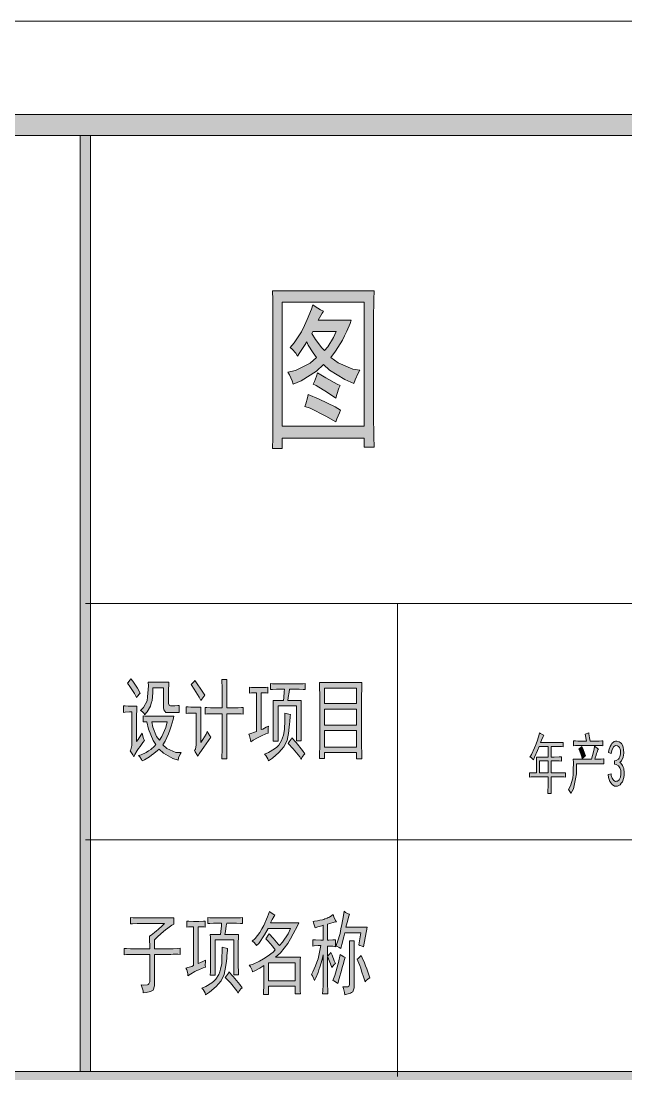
# Model space of a CAD drawing. Header units: millimetres. Extents: x 0 to 207, y 0 to 293.
# Drawn here: x 74.8 to 103.45, y 242.76 to 292.64 of the extents above; entities that cross this region are included whole.
import ezdxf

# ---------------------------------------------------------------- set-up
doc = ezdxf.new("R2010")
doc.units = ezdxf.units.MM

msp = doc.modelspace()

# ---------------------------------------------------------------- hatches: boundary and pattern name
h = msp.add_hatch(color=0)
h.dxf.hatch_style = 2
h.paths.add_polyline_path([(202.483861, 288.208861), (201.499611, 287.224611), (25.124833, 287.224611), (24.140583, 288.208861)])
h = msp.add_hatch(color=0)
h.dxf.hatch_style = 2
h.paths.add_polyline_path([(77.593472, 287.224611), (78.087361, 287.224611), (78.087361, 242.883972), (77.593472, 242.883972)])
h = msp.add_hatch(color=0)
h.paths.add_polyline_path([(91.517611, 279.862139), (91.5035, 279.445861), (91.492917, 278.532167), (91.492917, 278.03475), (91.492917, 274.482278), (91.492917, 273.967222), (91.5035, 272.95475), (91.517611, 272.457333), (91.051944, 272.457333), (91.051944, 272.887722), (87.167861, 272.887722), (87.167861, 272.390306), (86.705722, 272.390306), (86.716306, 272.905361), (86.726889, 273.967222), (86.726889, 274.514028), (86.726889, 278.03475), (86.726889, 278.514528), (86.716306, 279.428222), (86.705722, 279.862139)])
h.paths.add_polyline_path([(91.051944, 273.452167), (91.051944, 279.329444), (87.167861, 279.329444), (87.167861, 273.452167)])
h = msp.add_hatch(color=0)
h.paths.add_polyline_path([(89.12225, 278.899056), (89.051694, 278.79675), (88.924694, 278.581556), (88.864722, 278.465139), (90.424, 278.465139), (90.378139, 278.316972), (90.226444, 277.950083), (90.120611, 277.734889), (90.014778, 277.519694), (89.690222, 277.004639), (89.4715, 276.704778), (89.817222, 276.457833), (90.505139, 276.157972), (90.840278, 276.108583), (90.759139, 275.960417), (90.621556, 275.642917), (90.561583, 275.477111), (90.131194, 275.660556), (89.411528, 276.108583), (89.12225, 276.373167), (88.783583, 276.059194), (88.063917, 275.593528), (87.679389, 275.445361), (87.644111, 275.593528), (87.517111, 275.87575), (87.425389, 276.009806), (87.795806, 276.090944), (88.483722, 276.440194), (88.797694, 276.704778), (88.631889, 276.9235), (88.402583, 277.286861), (88.332028, 277.438556), (88.226194, 277.269222), (88.007472, 276.937611), (87.891056, 276.771806), (87.806389, 276.905861), (87.633528, 277.103417), (87.541806, 277.170444), (87.739361, 277.403278), (88.0745, 277.925389), (88.215611, 278.218194), (88.353194, 278.507472), (88.55075, 278.997833), (88.610722, 279.195389), (88.727139, 279.11425), (88.981139, 278.966083)])
h.paths.add_polyline_path([(88.564861, 277.833667), (88.737722, 277.551444), (89.041111, 277.156333), (89.168111, 277.039917), (89.319806, 277.205722), (89.5985, 277.65375), (89.7255, 277.935972), (88.610722, 277.935972)])
h = msp.add_hatch(color=0)
h.dxf.hatch_style = 2
h.paths.add_polyline_path([(88.843556, 275.974528), (89.238667, 275.741694), (89.771361, 275.445361), (89.912472, 275.378333), (89.8525, 275.244278), (89.750194, 274.947944), (89.704333, 274.778611), (89.309222, 275.046722), (88.773, 275.378333), (88.631889, 275.445361), (88.691861, 275.561778), (88.797694, 275.826361)])
h = msp.add_hatch(color=0)
h.dxf.hatch_style = 2
h.paths.add_polyline_path([(88.402583, 274.947944), (88.910583, 274.729222), (89.679639, 274.365861), (89.933639, 274.214167), (89.877194, 274.083639), (89.760778, 273.801417), (89.704333, 273.649722), (89.224556, 273.931944), (88.494306, 274.298833), (88.236778, 274.379972), (88.286167, 274.514028), (88.367306, 274.79625)])
h = msp.add_hatch(color=0)
h.dxf.hatch_style = 2
h.paths.add_polyline_path([(79.992361, 261.485944), (80.084083, 261.376583), (80.313389, 261.037917), (80.443917, 260.805083), (80.398056, 260.76275), (80.306333, 260.653389), (80.260472, 260.589889), (80.161694, 260.780389), (79.950028, 261.119056), (79.840667, 261.27075), (79.875944, 261.3025), (79.950028, 261.411861)])
h = msp.add_hatch(color=0)
h.dxf.hatch_style = 2
h.paths.add_polyline_path([(83.02625, 261.401278), (83.100333, 261.295444), (83.340222, 260.946194), (83.5025, 260.706306), (83.449583, 260.639278), (83.350806, 260.512278), (83.304944, 260.455833), (83.230861, 260.614583), (83.001556, 260.988528), (82.849861, 261.203722), (82.892194, 261.242528), (82.980389, 261.344833)])
h = msp.add_hatch(color=0)
h.dxf.hatch_style = 2
h.paths.add_polyline_path([(84.317417, 260.106583), (84.317417, 260.935611), (84.317417, 261.101417), (84.310361, 261.358944), (84.303306, 261.450667), (84.546722, 261.450667), (84.543194, 261.344833), (84.536139, 261.154333), (84.536139, 261.069667), (84.536139, 260.106583), (85.012389, 260.106583), (85.082944, 260.106583), (85.234639, 260.113639), (85.315778, 260.124222), (85.315778, 259.806722), (85.227583, 259.817306), (85.082944, 259.824361), (85.0265, 259.824361), (84.536139, 259.824361), (84.536139, 258.162778), (84.536139, 258.064), (84.543194, 257.824111), (84.546722, 257.683), (84.303306, 257.683), (84.310361, 257.824111), (84.317417, 258.056944), (84.317417, 258.148667), (84.317417, 259.824361), (83.862333, 259.824361), (83.774139, 259.824361), (83.601278, 259.817306), (83.513083, 259.806722), (83.513083, 260.124222), (83.601278, 260.113639), (83.763556, 260.106583), (83.841167, 260.106583)])
h = msp.add_hatch(color=0)
h.dxf.hatch_style = 2
h.paths.add_polyline_path([(81.759778, 259.891389), (81.661, 259.891389), (81.555167, 260.007806), (81.548111, 260.124222), (81.548111, 261.052028), (81.036583, 261.052028), (81.036583, 260.819194), (81.001306, 260.455833), (80.9625, 260.321778), (80.923694, 260.19125), (80.764944, 259.916083), (80.641472, 259.774972), (80.620306, 259.831417), (80.528583, 259.933722), (80.458028, 259.972528), (80.602667, 260.113639), (80.768472, 260.438194), (80.789639, 260.621639), (80.807278, 260.805083), (80.824917, 261.154333), (80.817861, 261.320139), (81.795056, 261.320139), (81.788, 261.217833), (81.780944, 260.970889), (81.780944, 260.819194), (81.780944, 260.371167), (81.780944, 260.307667), (81.812694, 260.226528), (81.844444, 260.215944), (81.879722, 260.201833), (81.967917, 260.194778), (82.027889, 260.198306), (82.084333, 260.201833), (82.218389, 260.215944), (82.292472, 260.223), (82.281889, 260.141861), (82.281889, 259.972528), (82.292472, 259.891389)])
h = msp.add_hatch(color=0)
h.dxf.hatch_style = 2
h.paths.add_polyline_path([(86.501111, 258.910667), (86.39175, 258.868333), (86.187139, 258.783667), (86.095417, 258.737806), (86.000167, 258.691944), (85.792028, 258.572), (85.675611, 258.497917), (85.665028, 258.596694), (85.619167, 258.780139), (85.583889, 258.861278), (85.675611, 258.885972), (85.855528, 258.945944), (85.943722, 258.977694), (85.943722, 260.819194), (85.866111, 260.819194), (85.703833, 260.812139), (85.619167, 260.805083), (85.619167, 261.087306), (85.717944, 261.076722), (85.943722, 261.069667), (86.070722, 261.069667), (86.197722, 261.069667), (86.409389, 261.076722), (86.490528, 261.087306), (86.490528, 260.805083), (86.427028, 260.812139), (86.261222, 260.819194), (86.162444, 260.819194), (86.162444, 259.076472), (86.240056, 259.101167), (86.412917, 259.185833), (86.511694, 259.242278), (86.501111, 259.161139), (86.494056, 258.995333)])
h = msp.add_hatch(color=0)
h.dxf.hatch_style = 2
h.paths.add_polyline_path([(87.884, 261.235472), (87.975722, 261.235472), (88.162694, 261.242528), (88.257944, 261.253111), (88.257944, 260.970889), (88.162694, 260.977944), (87.975722, 260.988528), (87.884, 260.988528), (87.513583, 260.988528), (87.495944, 260.854472), (87.453611, 260.589889), (87.432444, 260.455833), (88.070972, 260.455833), (88.063917, 260.332361), (88.056861, 260.057194), (88.056861, 259.909028), (88.056861, 259.076472), (88.056861, 258.970639), (88.063917, 258.702528), (88.070972, 258.547306), (87.848722, 258.547306), (87.848722, 260.205361), (86.966778, 260.205361), (86.966778, 258.529667), (86.733944, 258.529667), (86.741, 258.677833), (86.744528, 258.945944), (86.744528, 259.062361), (86.744528, 259.909028), (86.744528, 260.0325), (86.741, 260.307667), (86.733944, 260.455833), (87.220778, 260.455833), (87.238417, 260.596944), (87.263111, 260.861528), (87.266639, 260.988528), (86.977361, 260.988528), (86.889167, 260.988528), (86.70925, 260.977944), (86.617528, 260.970889), (86.617528, 261.253111), (86.70925, 261.242528), (86.889167, 261.235472), (86.977361, 261.235472)])
h = msp.add_hatch(color=0)
h.paths.add_polyline_path([(90.942583, 261.3025), (90.935528, 261.062611), (90.928472, 260.604), (90.928472, 260.388806), (90.928472, 258.445), (90.928472, 258.321528), (90.935528, 257.940528), (90.942583, 257.683), (90.685056, 257.683), (90.685056, 257.982861), (89.175167, 257.982861), (89.175167, 257.700639), (88.93175, 257.700639), (88.935278, 257.922889), (88.942333, 258.279194), (88.942333, 258.41325), (88.942333, 260.388806), (88.942333, 260.663972), (88.935278, 261.119056), (88.93175, 261.3025)])
h.paths.add_polyline_path([(90.685056, 258.247444), (90.685056, 259.027083), (89.175167, 259.027083), (89.175167, 258.247444)])
h.paths.add_polyline_path([(90.685056, 259.291667), (90.685056, 260.039556), (89.175167, 260.039556), (89.175167, 259.291667)])
h.paths.add_polyline_path([(90.685056, 260.307667), (90.685056, 261.037917), (89.175167, 261.037917), (89.175167, 260.307667)])
h = msp.add_hatch(color=0)
h.dxf.hatch_style = 2
h.paths.add_polyline_path([(80.281639, 260.19125), (80.278111, 260.039556), (80.271056, 259.707944), (80.271056, 259.5245), (80.271056, 258.512028), (80.345139, 258.610806), (80.475667, 258.811889), (80.528583, 258.910667), (80.542694, 258.829528), (80.602667, 258.653139), (80.641472, 258.561417), (80.567389, 258.462639), (80.429806, 258.272139), (80.362778, 258.180417), (80.299278, 258.088694), (80.182861, 257.891139), (80.133472, 257.781778), (80.091139, 257.8735), (80.002944, 258.014611), (79.957083, 258.064), (80.002944, 258.131028), (80.048806, 258.321528), (80.048806, 258.445), (80.048806, 259.909028), (79.928861, 259.909028), (79.72425, 259.898444), (79.643111, 259.891389), (79.643111, 260.205361), (79.720722, 260.198306), (79.875944, 260.19125), (79.957083, 260.19125)])
h = msp.add_hatch(color=0)
h.dxf.hatch_style = 2
h.paths.add_polyline_path([(83.315528, 260.138333), (83.312, 259.983111), (83.304944, 259.6515), (83.304944, 259.475111), (83.304944, 258.462639), (83.403722, 258.60375), (83.558944, 258.861278), (83.618917, 258.977694), (83.654194, 258.910667), (83.735333, 258.780139), (83.781194, 258.713111), (83.456639, 258.247444), (83.379028, 258.138083), (83.234389, 257.922889), (83.163833, 257.817056), (83.125028, 257.891139), (83.047417, 258.021667), (83.015667, 258.081639), (83.054472, 258.148667), (83.08975, 258.346222), (83.082694, 258.480278), (83.082694, 259.856111), (82.927472, 259.856111), (82.694639, 259.849056), (82.620556, 259.842), (82.620556, 260.155972), (82.712278, 260.148917), (82.839278, 260.138333), (82.874556, 260.138333)])
h = msp.add_hatch(color=0)
h.paths.add_polyline_path([(80.574444, 259.725583), (80.666167, 259.715), (80.874306, 259.707944), (80.990722, 259.707944), (82.038472, 259.707944), (82.003194, 259.559778), (81.907944, 259.231694), (81.844444, 259.051778), (81.784472, 258.875389), (81.618667, 258.522611), (81.516361, 258.346222), (81.699806, 258.173361), (82.130194, 257.989917), (82.373611, 257.982861), (82.32775, 257.90525), (82.257194, 257.732389), (82.236028, 257.633611), (81.985556, 257.707694), (81.537528, 257.965222), (81.339972, 258.148667), (81.265889, 258.081639), (81.085972, 257.937), (80.980139, 257.855861), (80.874306, 257.77825), (80.648528, 257.647722), (80.528583, 257.598333), (80.503889, 257.665361), (80.415694, 257.788833), (80.352194, 257.848806), (80.479194, 257.880556), (80.722611, 257.989917), (80.8355, 258.064), (80.948389, 258.138083), (81.12125, 258.289778), (81.177694, 258.363861), (81.050694, 258.554361), (80.839028, 259.094111), (80.757889, 259.443361), (80.574444, 259.443361)])
h.paths.add_polyline_path([(81.350556, 258.579056), (81.466972, 258.744861), (81.646889, 259.178778), (81.713917, 259.443361), (80.990722, 259.443361), (81.033056, 259.185833), (81.212972, 258.751917)])
h = msp.add_hatch(color=0)
h.dxf.hatch_style = 2
h.paths.add_polyline_path([(87.559444, 259.792611), (87.548861, 259.690306), (87.524167, 259.461), (87.513583, 259.326944), (87.499472, 259.192889), (87.457139, 258.893028), (87.425389, 258.727222), (87.393639, 258.561417), (87.245472, 258.258028), (87.129056, 258.123972), (87.012639, 257.986389), (86.705722, 257.725333), (86.511694, 257.598333), (86.483472, 257.683), (86.39175, 257.84175), (86.32825, 257.915833), (86.51875, 257.989917), (86.8045, 258.155722), (86.903278, 258.247444), (86.998528, 258.339167), (87.136111, 258.554361), (87.181972, 258.677833), (87.224306, 258.804833), (87.273694, 259.072944), (87.28075, 259.217583), (87.284278, 259.362222), (87.291333, 259.68325), (87.291333, 259.856111), (87.351306, 259.842), (87.481833, 259.806722)])
h = msp.add_hatch(color=0)
h.paths.add_polyline_path([(98.894194, 257.774722), (98.975333, 257.901722), (99.1235, 258.212167), (99.194056, 258.395611), (99.264611, 258.579056), (99.342222, 258.840111), (99.349278, 258.92125), (99.402194, 258.882444), (99.5045, 258.829528), (99.553889, 258.808361), (99.518611, 258.755444), (99.448056, 258.579056), (99.405722, 258.455583), (100.143028, 258.455583), (100.224167, 258.455583), (100.389972, 258.462639), (100.474639, 258.469694), (100.474639, 258.261556), (100.397028, 258.268611), (100.231222, 258.275667), (100.143028, 258.275667), (99.903139, 258.275667), (99.903139, 257.774722), (100.040722, 257.774722), (100.287667, 257.781778), (100.3935, 257.788833), (100.3935, 257.580694), (100.284139, 257.58775), (100.037194, 257.591278), (99.903139, 257.591278), (99.903139, 257.019778), (100.277083, 257.019778), (100.354694, 257.019778), (100.506389, 257.026833), (100.576944, 257.033889), (100.576944, 256.82575), (100.509917, 256.832806), (100.358222, 256.836333), (100.277083, 256.836333), (99.903139, 256.836333), (99.903139, 256.557639), (99.903139, 256.416528), (99.906667, 256.162528), (99.910194, 256.046111), (99.751444, 256.046111), (99.754972, 256.162528), (99.7585, 256.405944), (99.7585, 256.532944), (99.7585, 256.836333), (99.261083, 256.836333), (99.158778, 256.836333), (98.96475, 256.832806), (98.873028, 256.82575), (98.873028, 257.033889), (98.961222, 257.026833), (99.134083, 257.019778), (99.215222, 257.019778), (99.215222, 257.256139), (99.211694, 257.633611), (99.208167, 257.774722), (99.7585, 257.774722), (99.7585, 258.275667), (99.342222, 258.275667), (99.264611, 258.078111), (99.1235, 257.764139), (99.063528, 257.640667), (99.021194, 257.697111), (98.940056, 257.764139)])
h.paths.add_polyline_path([(99.7585, 257.019778), (99.7585, 257.591278), (99.356333, 257.591278), (99.356333, 257.019778)])
h = msp.add_hatch(color=0)
h.dxf.hatch_style = 2
h.paths.add_polyline_path([(101.684667, 258.92125), (101.691722, 258.875389), (101.723472, 258.681361), (101.744639, 258.529667), (102.108, 258.529667), (102.175028, 258.529667), (102.2985, 258.536722), (102.358472, 258.543778), (102.358472, 258.310944), (102.2985, 258.318), (102.185611, 258.321528), (102.132694, 258.321528), (101.247222, 258.321528), (101.194306, 258.321528), (101.053194, 258.318), (100.968528, 258.310944), (100.968528, 258.543778), (101.056722, 258.536722), (101.169611, 258.529667), (101.197833, 258.529667), (101.575306, 258.529667), (101.564722, 258.607278), (101.5365, 258.773083), (101.518861, 258.85775), (101.561194, 258.875389), (101.645861, 258.907139)])
h = msp.add_hatch(color=0)
h.dxf.hatch_style = 2
h.paths.add_polyline_path([(87.615889, 258.677833), (87.8205, 258.455583), (88.134472, 258.081639), (88.243833, 257.929944), (88.187389, 257.880556), (88.092139, 257.750028), (88.056861, 257.665361), (87.993361, 257.788833), (87.686444, 258.162778), (87.443028, 258.41325), (87.499472, 258.487333), (87.587667, 258.621389)])
h = msp.add_hatch(color=0)
h.dxf.hatch_style = 2
h.paths.add_polyline_path([(102.605417, 256.945694), (102.739472, 256.9845), (102.753583, 256.903361), (102.799444, 256.772833), (102.831194, 256.719917), (102.866472, 256.670528), (102.947611, 256.621139), (102.997, 256.624667), (103.046389, 256.628194), (103.124, 256.695222), (103.15575, 256.758722), (103.183972, 256.822222), (103.208667, 256.966861), (103.205139, 257.051528), (103.201611, 257.132667), (103.162806, 257.259667), (103.127528, 257.305528), (103.095778, 257.351389), (102.982889, 257.414889), (102.905278, 257.432528), (102.905278, 257.591278), (102.982889, 257.605389), (103.095778, 257.672417), (103.127528, 257.725333), (103.162806, 257.781778), (103.194556, 257.922889), (103.191028, 258.011083), (103.1875, 258.099278), (103.138111, 258.229806), (103.095778, 258.268611), (103.053444, 258.307417), (102.958194, 258.318), (102.908806, 258.28625), (102.859417, 258.2545), (102.781806, 258.085167), (102.753583, 257.944056), (102.619528, 257.982861), (102.644222, 258.092222), (102.704194, 258.275667), (102.743, 258.346222), (102.778278, 258.420306), (102.884111, 258.504972), (102.951139, 258.519083), (103.014639, 258.529667), (103.131056, 258.501444), (103.180444, 258.462639), (103.229833, 258.423833), (103.300389, 258.300361), (103.318028, 258.219222), (103.339194, 258.138083), (103.342722, 257.958167), (103.328611, 257.859389), (103.3145, 257.764139), (103.229833, 257.591278), (103.162806, 257.520722), (103.212194, 257.481917), (103.289806, 257.372556), (103.318028, 257.298472), (103.34625, 257.227917), (103.363889, 257.033889), (103.356833, 256.917472), (103.34625, 256.797528), (103.28275, 256.607028), (103.226306, 256.532944), (103.173389, 256.458861), (103.049917, 256.388306), (102.979361, 256.391833), (102.908806, 256.395361), (102.788861, 256.469444), (102.739472, 256.54), (102.686556, 256.610556), (102.619528, 256.811639)])
h = msp.add_hatch(color=0)
h.dxf.hatch_style = 2
h.paths.add_polyline_path([(102.13975, 258.152194), (102.122111, 258.116917), (102.079778, 258.007556), (102.055083, 257.940528), (102.030389, 257.869972), (101.988056, 257.739444), (101.970417, 257.675944), (102.196194, 257.675944), (102.273806, 257.675944), (102.376111, 257.683), (102.400806, 257.690056), (102.400806, 257.446639), (102.372583, 257.453694), (102.277333, 257.457222), (102.210306, 257.457222), (101.109639, 257.457222), (101.109639, 256.977444), (100.968528, 256.271889), (100.830944, 256.046111), (100.816833, 256.0955), (100.760389, 256.187222), (100.721583, 256.229556), (100.816833, 256.405944), (100.926194, 256.772833), (100.940306, 256.966861), (100.954417, 257.157361), (100.961472, 257.513667), (100.954417, 257.675944), (101.818722, 257.675944), (101.864583, 257.84175), (101.935139, 258.145139), (101.956306, 258.28625), (102.002167, 258.250972), (102.093889, 258.183944)])
h = msp.add_hatch(color=0)
h.dxf.hatch_style = 2
h.paths.add_polyline_path([(101.356583, 258.275667), (101.402444, 258.176889), (101.483583, 257.951111), (101.525917, 257.824111), (101.487111, 257.799417), (101.413028, 257.739444), (101.370694, 257.700639), (101.338944, 257.831167), (101.261333, 258.049889), (101.219, 258.141611), (101.254278, 258.176889), (101.324833, 258.243917)])
h = msp.add_hatch(color=0)
h.paths.add_polyline_path([(86.815083, 250.28525), (86.786861, 250.242917), (86.737472, 250.15825), (86.716306, 250.119444), (86.695139, 250.077111), (86.64575, 249.978333), (86.617528, 249.918361), (87.954556, 249.918361), (87.884, 249.770194), (87.689972, 249.392722), (87.562972, 249.163417), (87.4395, 248.934111), (87.083194, 248.500194), (86.850361, 248.292056), (88.025111, 248.292056), (88.018056, 248.168583), (88.011, 247.911056), (88.011, 247.777), (88.011, 247.096139), (88.011, 246.955028), (88.018056, 246.679861), (88.025111, 246.549333), (87.778167, 246.549333), (87.778167, 246.912694), (86.511694, 246.912694), (86.511694, 246.531694), (86.278861, 246.531694), (86.285917, 246.648111), (86.292972, 246.912694), (86.292972, 247.064389), (86.292972, 247.893417), (86.098944, 247.777), (85.834361, 247.628833), (85.75675, 247.593556), (85.735583, 247.678222), (85.657972, 247.833444), (85.605056, 247.911056), (85.75675, 247.949861), (86.091889, 248.101556), (86.275333, 248.207389), (86.458778, 248.31675), (86.741, 248.531944), (86.839778, 248.641306), (86.70925, 248.807111), (86.483472, 249.064639), (86.384694, 249.156361), (86.427028, 249.20575), (86.508167, 249.329222), (86.546972, 249.403306), (86.733944, 249.188111), (86.977361, 248.905889), (87.037333, 248.838861), (87.181972, 248.997611), (87.443028, 249.403306), (87.559444, 249.653778), (86.501111, 249.653778), (86.32825, 249.353917), (86.053083, 248.948222), (85.954306, 248.838861), (85.919028, 248.88825), (85.816722, 248.997611), (85.746167, 249.054056), (85.880222, 249.181056), (86.109528, 249.466806), (86.204778, 249.629083), (86.300028, 249.791361), (86.476417, 250.200583), (86.557556, 250.451056), (86.635167, 250.391083), (86.762167, 250.309944)])
h.paths.add_polyline_path([(87.778167, 247.177278), (87.778167, 248.023944), (86.511694, 248.023944), (86.511694, 247.177278)])
h = msp.add_hatch(color=0)
h.dxf.hatch_style = 2
h.paths.add_polyline_path([(90.349917, 250.334639), (90.318167, 250.242917), (90.237028, 249.936), (90.184111, 249.720806), (91.196583, 249.720806), (91.009611, 248.789472), (90.953167, 248.807111), (90.843806, 248.845917), (90.790889, 248.874139), (90.812056, 248.972917), (90.864972, 249.255139), (90.893194, 249.438583), (90.127667, 249.438583), (90.085333, 249.262194), (89.993611, 248.898833), (89.940694, 248.704806), (89.870139, 248.747139), (89.75725, 248.807111), (89.707861, 248.821222), (89.785472, 249.01525), (89.905417, 249.417417), (89.94775, 249.629083), (89.990083, 249.84075), (90.064167, 250.260556), (90.092389, 250.465167), (90.166472, 250.415778), (90.297, 250.34875)])
h = msp.add_hatch(color=0)
h.dxf.hatch_style = 2
h.paths.add_polyline_path([(80.479194, 246.979722), (80.61325, 246.972667), (80.782583, 246.98325), (80.817861, 247.004417), (80.853139, 247.025583), (80.888417, 247.127889), (80.888417, 247.212556), (80.888417, 248.422583), (80.062917, 248.422583), (79.981778, 248.422583), (79.78775, 248.415528), (79.678389, 248.408472), (79.678389, 248.704806), (79.78775, 248.69775), (79.981778, 248.690694), (80.062917, 248.690694), (80.888417, 248.690694), (80.888417, 248.821222), (80.881361, 249.121083), (80.874306, 249.286889), (80.955444, 249.336278), (81.12125, 249.463278), (81.205917, 249.537361), (81.290583, 249.611444), (81.484611, 249.784306), (81.5975, 249.886611), (80.412167, 249.886611), (80.288694, 249.886611), (80.0735, 249.876028), (79.981778, 249.868972), (79.981778, 250.168833), (80.101722, 250.15825), (80.306333, 250.151194), (80.387472, 250.151194), (82.027889, 250.151194), (82.027889, 249.851333), (81.939694, 249.801944), (81.745667, 249.667889), (81.643361, 249.58675), (81.537528, 249.502083), (81.276472, 249.26925), (81.12125, 249.121083), (81.12125, 248.690694), (81.897361, 248.690694), (81.996139, 248.690694), (82.218389, 248.704806), (82.338333, 248.722444), (82.338333, 248.422583), (82.218389, 248.433167), (81.996139, 248.433167), (81.897361, 248.422583), (81.12125, 248.422583), (81.12125, 247.096139), (81.12125, 246.930333), (81.054222, 246.72925), (80.987194, 246.6975), (80.920167, 246.66575), (80.719083, 246.612833), (80.585028, 246.598722), (80.574444, 246.690444), (80.521528, 246.880944)])
h = msp.add_hatch(color=0)
h.dxf.hatch_style = 2
h.paths.add_polyline_path([(83.527194, 247.826389), (83.414306, 247.784056), (83.213222, 247.699389), (83.117972, 247.653528), (83.02625, 247.607667), (82.818111, 247.487722), (82.701694, 247.410111), (82.687583, 247.512417), (82.641722, 247.692333), (82.606444, 247.777), (82.701694, 247.801694), (82.881611, 247.858139), (82.966278, 247.893417), (82.966278, 249.734917), (82.892194, 249.734917), (82.729917, 249.727861), (82.641722, 249.720806), (82.641722, 250.003028), (82.7405, 249.992444), (82.966278, 249.985389), (83.096806, 249.985389), (83.223806, 249.985389), (83.431944, 249.992444), (83.513083, 250.003028), (83.513083, 249.720806), (83.449583, 249.727861), (83.287306, 249.734917), (83.188528, 249.734917), (83.188528, 247.992194), (83.262611, 248.016889), (83.439, 248.101556), (83.537778, 248.158), (83.527194, 248.076861), (83.520139, 247.911056)])
h = msp.add_hatch(color=0)
h.dxf.hatch_style = 2
h.paths.add_polyline_path([(84.910083, 250.151194), (85.001806, 250.151194), (85.188778, 250.15825), (85.2805, 250.168833), (85.2805, 249.886611), (85.188778, 249.893667), (85.001806, 249.900722), (84.910083, 249.900722), (84.536139, 249.900722), (84.5185, 249.770194), (84.479694, 249.502083), (84.455, 249.371556), (85.093528, 249.371556), (85.09, 249.244556), (85.082944, 248.972917), (85.082944, 248.821222), (85.082944, 247.992194), (85.082944, 247.882833), (85.09, 247.61825), (85.093528, 247.4595), (84.874806, 247.4595), (84.874806, 249.121083), (83.989333, 249.121083), (83.989333, 247.445389), (83.7565, 247.445389), (83.763556, 247.593556), (83.770611, 247.858139), (83.770611, 247.974556), (83.770611, 248.821222), (83.770611, 248.948222), (83.763556, 249.219861), (83.7565, 249.371556), (84.246861, 249.371556), (84.2645, 249.512667), (84.285667, 249.77725), (84.292722, 249.900722), (84.003444, 249.900722), (83.91525, 249.900722), (83.735333, 249.893667), (83.643611, 249.886611), (83.643611, 250.168833), (83.735333, 250.15825), (83.91525, 250.151194), (84.003444, 250.151194)])
h = msp.add_hatch(color=0)
h.dxf.hatch_style = 2
h.paths.add_polyline_path([(88.557806, 247.477139), (88.621306, 247.593556), (88.744778, 247.879306), (88.801222, 248.052167), (88.861194, 248.2215), (88.952917, 248.616611), (88.988194, 248.838861), (88.864722, 248.838861), (88.681278, 248.831806), (88.617778, 248.821222), (88.617778, 249.121083), (88.744778, 249.114028), (88.988194, 249.103444), (89.104611, 249.103444), (89.104611, 249.801944), (89.048167, 249.784306), (88.854139, 249.727861), (88.720083, 249.685528), (88.698917, 249.77725), (88.653056, 249.925417), (88.628361, 249.985389), (88.702444, 249.992444), (88.8365, 250.013611), (88.896472, 250.027722), (88.952917, 250.038306), (89.069333, 250.066528), (89.129306, 250.084167), (89.18575, 250.101806), (89.295111, 250.144139), (89.348028, 250.168833), (89.400944, 250.193528), (89.517361, 250.267611), (89.580861, 250.317), (89.616139, 250.207639), (89.690222, 250.034778), (89.732556, 249.96775), (89.633778, 249.950111), (89.425639, 249.893667), (89.31275, 249.851333), (89.31275, 249.103444), (89.37625, 249.103444), (89.563222, 249.114028), (89.686694, 249.121083), (89.686694, 248.789472), (89.563222, 248.807111), (89.37625, 248.821222), (89.31275, 248.821222), (89.31275, 248.323806), (89.348028, 248.366139), (89.425639, 248.457861), (89.464444, 248.50725), (89.524417, 248.383778), (89.633778, 248.12625), (89.686694, 247.992194), (89.644361, 247.960444), (89.559694, 247.868722), (89.510306, 247.80875), (89.453861, 247.974556), (89.355083, 248.217972), (89.31275, 248.292056), (89.31275, 247.064389), (89.31275, 246.979722), (89.319806, 246.722194), (89.326861, 246.549333), (89.079917, 246.549333), (89.094028, 246.715139), (89.104611, 246.972667), (89.104611, 247.064389), (89.104611, 248.408472), (89.051694, 248.175639), (88.952917, 247.819333), (88.907056, 247.692333), (88.861194, 247.568861), (88.755361, 247.318389), (88.698917, 247.194917), (88.663639, 247.269), (88.593083, 247.410111)])
h = msp.add_hatch(color=0)
h.dxf.hatch_style = 2
h.paths.add_polyline_path([(90.579222, 249.071694), (90.575694, 248.987028), (90.568639, 248.69775), (90.568639, 248.489611), (90.568639, 246.997361), (90.568639, 246.838611), (90.512194, 246.651639), (90.452222, 246.623417), (90.395778, 246.595194), (90.2335, 246.53875), (90.127667, 246.514056), (90.110028, 246.623417), (90.064167, 246.813917), (90.035944, 246.895056), (90.134722, 246.888), (90.26525, 246.888), (90.297, 246.895056), (90.32875, 246.905639), (90.3605, 247.004417), (90.3605, 247.096139), (90.3605, 248.489611), (90.3605, 248.680111), (90.353444, 248.972917), (90.349917, 249.071694)])
h = msp.add_hatch(color=0)
h.dxf.hatch_style = 2
h.paths.add_polyline_path([(84.582, 248.704806), (84.571417, 248.606028), (84.546722, 248.373194), (84.536139, 248.242667), (84.525556, 248.108611), (84.483222, 247.80875), (84.447944, 247.642944), (84.416194, 247.477139), (84.268028, 247.17375), (84.151611, 247.036167), (84.038722, 246.902111), (83.728278, 246.637528), (83.537778, 246.514056), (83.509556, 246.598722), (83.414306, 246.753944), (83.350806, 246.831556), (83.541306, 246.905639), (83.830583, 247.071444), (83.925833, 247.163167), (84.021083, 247.254889), (84.162194, 247.470083), (84.204528, 247.593556), (84.250389, 247.717028), (84.299778, 247.988667), (84.303306, 248.133306), (84.310361, 248.277944), (84.317417, 248.598972), (84.317417, 248.771833), (84.373861, 248.757722), (84.507917, 248.722444)])
h = msp.add_hatch(color=0)
h.dxf.hatch_style = 2
h.paths.add_polyline_path([(90.152361, 248.274417), (90.117083, 248.175639), (90.046528, 247.939278), (90.01125, 247.801694), (89.975972, 247.664111), (89.870139, 247.286639), (89.803111, 247.04675), (89.732556, 247.096139), (89.616139, 247.170222), (89.570278, 247.194917), (89.662, 247.42775), (89.831333, 248.041583), (89.905417, 248.422583), (89.965389, 248.383778), (90.085333, 248.309694)])
h = msp.add_hatch(color=0)
h.dxf.hatch_style = 2
h.paths.add_polyline_path([(90.907306, 248.373194), (90.953167, 248.267361), (91.059, 248.016889), (91.115444, 247.875778), (91.171889, 247.734667), (91.270667, 247.452444), (91.313, 247.311333), (91.242444, 247.269), (91.133083, 247.177278), (91.09075, 247.127889), (91.034306, 247.311333), (90.928472, 247.632361), (90.882611, 247.769944), (90.83675, 247.904), (90.748556, 248.115667), (90.70975, 248.193278), (90.762667, 248.232083), (90.861444, 248.323806)])
h = msp.add_hatch(color=0)
h.dxf.hatch_style = 2
h.paths.add_polyline_path([(84.641972, 247.593556), (84.846583, 247.371306), (85.157028, 246.997361), (85.269917, 246.845667), (85.209944, 246.796278), (85.118222, 246.66575), (85.082944, 246.581083), (85.019444, 246.704556), (84.712528, 247.0785), (84.465583, 247.328972), (84.525556, 247.403056), (84.61375, 247.537111)])
h = msp.add_hatch(color=0)
h.dxf.hatch_style = 2
h.paths.add_polyline_path([(201.9935, 242.883972), (201.9935, 242.390083), (25.124833, 242.390083), (25.124833, 242.883972)])

# ---------------------------------------------------------------- linework, layer by layer
at = {"color": 0, "lineweight": 0}
for points in [[(0, 0), (206.918278, 0), (206.918278, 292.643278), (0, 292.643278)], [(202.483861, 288.208861), (201.499611, 287.224611), (25.124833, 287.224611), (24.140583, 288.208861)], [(77.593472, 287.224611), (78.087361, 287.224611), (78.087361, 242.883972), (77.593472, 242.883972)], [(91.517611, 279.862139), (91.5035, 279.445861), (91.492917, 278.532167), (91.492917, 278.03475), (91.492917, 274.482278), (91.492917, 273.967222), (91.5035, 272.95475), (91.517611, 272.457333), (91.051944, 272.457333), (91.051944, 272.887722), (87.167861, 272.887722), (87.167861, 272.390306), (86.705722, 272.390306), (86.716306, 272.905361), (86.726889, 273.967222), (86.726889, 274.514028), (86.726889, 278.03475), (86.726889, 278.514528), (86.716306, 279.428222), (86.705722, 279.862139)], [(91.051944, 273.452167), (91.051944, 279.329444), (87.167861, 279.329444), (87.167861, 273.452167)], [(89.12225, 278.899056), (89.051694, 278.79675), (88.924694, 278.581556), (88.864722, 278.465139), (90.424, 278.465139), (90.378139, 278.316972), (90.226444, 277.950083), (90.120611, 277.734889), (90.014778, 277.519694), (89.690222, 277.004639), (89.4715, 276.704778), (89.817222, 276.457833), (90.505139, 276.157972), (90.840278, 276.108583), (90.759139, 275.960417), (90.621556, 275.642917), (90.561583, 275.477111), (90.131194, 275.660556), (89.411528, 276.108583), (89.12225, 276.373167), (88.783583, 276.059194), (88.063917, 275.593528), (87.679389, 275.445361), (87.644111, 275.593528), (87.517111, 275.87575), (87.425389, 276.009806), (87.795806, 276.090944), (88.483722, 276.440194), (88.797694, 276.704778), (88.631889, 276.9235), (88.402583, 277.286861), (88.332028, 277.438556), (88.226194, 277.269222), (88.007472, 276.937611), (87.891056, 276.771806), (87.806389, 276.905861), (87.633528, 277.103417), (87.541806, 277.170444), (87.739361, 277.403278), (88.0745, 277.925389), (88.215611, 278.218194), (88.353194, 278.507472), (88.55075, 278.997833), (88.610722, 279.195389), (88.727139, 279.11425), (88.981139, 278.966083)], [(88.564861, 277.833667), (88.737722, 277.551444), (89.041111, 277.156333), (89.168111, 277.039917), (89.319806, 277.205722), (89.5985, 277.65375), (89.7255, 277.935972), (88.610722, 277.935972)], [(88.843556, 275.974528), (89.238667, 275.741694), (89.771361, 275.445361), (89.912472, 275.378333), (89.8525, 275.244278), (89.750194, 274.947944), (89.704333, 274.778611), (89.309222, 275.046722), (88.773, 275.378333), (88.631889, 275.445361), (88.691861, 275.561778), (88.797694, 275.826361)], [(88.402583, 274.947944), (88.910583, 274.729222), (89.679639, 274.365861), (89.933639, 274.214167), (89.877194, 274.083639), (89.760778, 273.801417), (89.704333, 273.649722), (89.224556, 273.931944), (88.494306, 274.298833), (88.236778, 274.379972), (88.286167, 274.514028), (88.367306, 274.79625)], [(79.992361, 261.485944), (80.084083, 261.376583), (80.313389, 261.037917), (80.443917, 260.805083), (80.398056, 260.76275), (80.306333, 260.653389), (80.260472, 260.589889), (80.161694, 260.780389), (79.950028, 261.119056), (79.840667, 261.27075), (79.875944, 261.3025), (79.950028, 261.411861)], [(83.02625, 261.401278), (83.100333, 261.295444), (83.340222, 260.946194), (83.5025, 260.706306), (83.449583, 260.639278), (83.350806, 260.512278), (83.304944, 260.455833), (83.230861, 260.614583), (83.001556, 260.988528), (82.849861, 261.203722), (82.892194, 261.242528), (82.980389, 261.344833)], [(84.317417, 260.106583), (84.317417, 260.935611), (84.317417, 261.101417), (84.310361, 261.358944), (84.303306, 261.450667), (84.546722, 261.450667), (84.543194, 261.344833), (84.536139, 261.154333), (84.536139, 261.069667), (84.536139, 260.106583), (85.012389, 260.106583), (85.082944, 260.106583), (85.234639, 260.113639), (85.315778, 260.124222), (85.315778, 259.806722), (85.227583, 259.817306), (85.082944, 259.824361), (85.0265, 259.824361), (84.536139, 259.824361), (84.536139, 258.162778), (84.536139, 258.064), (84.543194, 257.824111), (84.546722, 257.683), (84.303306, 257.683), (84.310361, 257.824111), (84.317417, 258.056944), (84.317417, 258.148667), (84.317417, 259.824361), (83.862333, 259.824361), (83.774139, 259.824361), (83.601278, 259.817306), (83.513083, 259.806722), (83.513083, 260.124222), (83.601278, 260.113639), (83.763556, 260.106583), (83.841167, 260.106583)], [(81.759778, 259.891389), (81.661, 259.891389), (81.555167, 260.007806), (81.548111, 260.124222), (81.548111, 261.052028), (81.036583, 261.052028), (81.036583, 260.819194), (81.001306, 260.455833), (80.9625, 260.321778), (80.923694, 260.19125), (80.764944, 259.916083), (80.641472, 259.774972), (80.620306, 259.831417), (80.528583, 259.933722), (80.458028, 259.972528), (80.602667, 260.113639), (80.768472, 260.438194), (80.789639, 260.621639), (80.807278, 260.805083), (80.824917, 261.154333), (80.817861, 261.320139), (81.795056, 261.320139), (81.788, 261.217833), (81.780944, 260.970889), (81.780944, 260.819194), (81.780944, 260.371167), (81.780944, 260.307667), (81.812694, 260.226528), (81.844444, 260.215944), (81.879722, 260.201833), (81.967917, 260.194778), (82.027889, 260.198306), (82.084333, 260.201833), (82.218389, 260.215944), (82.292472, 260.223), (82.281889, 260.141861), (82.281889, 259.972528), (82.292472, 259.891389)], [(86.501111, 258.910667), (86.39175, 258.868333), (86.187139, 258.783667), (86.095417, 258.737806), (86.000167, 258.691944), (85.792028, 258.572), (85.675611, 258.497917), (85.665028, 258.596694), (85.619167, 258.780139), (85.583889, 258.861278), (85.675611, 258.885972), (85.855528, 258.945944), (85.943722, 258.977694), (85.943722, 260.819194), (85.866111, 260.819194), (85.703833, 260.812139), (85.619167, 260.805083), (85.619167, 261.087306), (85.717944, 261.076722), (85.943722, 261.069667), (86.070722, 261.069667), (86.197722, 261.069667), (86.409389, 261.076722), (86.490528, 261.087306), (86.490528, 260.805083), (86.427028, 260.812139), (86.261222, 260.819194), (86.162444, 260.819194), (86.162444, 259.076472), (86.240056, 259.101167), (86.412917, 259.185833), (86.511694, 259.242278), (86.501111, 259.161139), (86.494056, 258.995333)], [(87.884, 261.235472), (87.975722, 261.235472), (88.162694, 261.242528), (88.257944, 261.253111), (88.257944, 260.970889), (88.162694, 260.977944), (87.975722, 260.988528), (87.884, 260.988528), (87.513583, 260.988528), (87.495944, 260.854472), (87.453611, 260.589889), (87.432444, 260.455833), (88.070972, 260.455833), (88.063917, 260.332361), (88.056861, 260.057194), (88.056861, 259.909028), (88.056861, 259.076472), (88.056861, 258.970639), (88.063917, 258.702528), (88.070972, 258.547306), (87.848722, 258.547306), (87.848722, 260.205361), (86.966778, 260.205361), (86.966778, 258.529667), (86.733944, 258.529667), (86.741, 258.677833), (86.744528, 258.945944), (86.744528, 259.062361), (86.744528, 259.909028), (86.744528, 260.0325), (86.741, 260.307667), (86.733944, 260.455833), (87.220778, 260.455833), (87.238417, 260.596944), (87.263111, 260.861528), (87.266639, 260.988528), (86.977361, 260.988528), (86.889167, 260.988528), (86.70925, 260.977944), (86.617528, 260.970889), (86.617528, 261.253111), (86.70925, 261.242528), (86.889167, 261.235472), (86.977361, 261.235472)], [(90.942583, 261.3025), (90.935528, 261.062611), (90.928472, 260.604), (90.928472, 260.388806), (90.928472, 258.445), (90.928472, 258.321528), (90.935528, 257.940528), (90.942583, 257.683), (90.685056, 257.683), (90.685056, 257.982861), (89.175167, 257.982861), (89.175167, 257.700639), (88.93175, 257.700639), (88.935278, 257.922889), (88.942333, 258.279194), (88.942333, 258.41325), (88.942333, 260.388806), (88.942333, 260.663972), (88.935278, 261.119056), (88.93175, 261.3025)], [(90.685056, 260.307667), (90.685056, 261.037917), (89.175167, 261.037917), (89.175167, 260.307667)], [(80.281639, 260.19125), (80.278111, 260.039556), (80.271056, 259.707944), (80.271056, 259.5245), (80.271056, 258.512028), (80.345139, 258.610806), (80.475667, 258.811889), (80.528583, 258.910667), (80.542694, 258.829528), (80.602667, 258.653139), (80.641472, 258.561417), (80.567389, 258.462639), (80.429806, 258.272139), (80.362778, 258.180417), (80.299278, 258.088694), (80.182861, 257.891139), (80.133472, 257.781778), (80.091139, 257.8735), (80.002944, 258.014611), (79.957083, 258.064), (80.002944, 258.131028), (80.048806, 258.321528), (80.048806, 258.445), (80.048806, 259.909028), (79.928861, 259.909028), (79.72425, 259.898444), (79.643111, 259.891389), (79.643111, 260.205361), (79.720722, 260.198306), (79.875944, 260.19125), (79.957083, 260.19125)], [(83.315528, 260.138333), (83.312, 259.983111), (83.304944, 259.6515), (83.304944, 259.475111), (83.304944, 258.462639), (83.403722, 258.60375), (83.558944, 258.861278), (83.618917, 258.977694), (83.654194, 258.910667), (83.735333, 258.780139), (83.781194, 258.713111), (83.456639, 258.247444), (83.379028, 258.138083), (83.234389, 257.922889), (83.163833, 257.817056), (83.125028, 257.891139), (83.047417, 258.021667), (83.015667, 258.081639), (83.054472, 258.148667), (83.08975, 258.346222), (83.082694, 258.480278), (83.082694, 259.856111), (82.927472, 259.856111), (82.694639, 259.849056), (82.620556, 259.842), (82.620556, 260.155972), (82.712278, 260.148917), (82.839278, 260.138333), (82.874556, 260.138333)], [(90.685056, 259.291667), (90.685056, 260.039556), (89.175167, 260.039556), (89.175167, 259.291667)], [(80.574444, 259.725583), (80.666167, 259.715), (80.874306, 259.707944), (80.990722, 259.707944), (82.038472, 259.707944), (82.003194, 259.559778), (81.907944, 259.231694), (81.844444, 259.051778), (81.784472, 258.875389), (81.618667, 258.522611), (81.516361, 258.346222), (81.699806, 258.173361), (82.130194, 257.989917), (82.373611, 257.982861), (82.32775, 257.90525), (82.257194, 257.732389), (82.236028, 257.633611), (81.985556, 257.707694), (81.537528, 257.965222), (81.339972, 258.148667), (81.265889, 258.081639), (81.085972, 257.937), (80.980139, 257.855861), (80.874306, 257.77825), (80.648528, 257.647722), (80.528583, 257.598333), (80.503889, 257.665361), (80.415694, 257.788833), (80.352194, 257.848806), (80.479194, 257.880556), (80.722611, 257.989917), (80.8355, 258.064), (80.948389, 258.138083), (81.12125, 258.289778), (81.177694, 258.363861), (81.050694, 258.554361), (80.839028, 259.094111), (80.757889, 259.443361), (80.574444, 259.443361)], [(81.350556, 258.579056), (81.466972, 258.744861), (81.646889, 259.178778), (81.713917, 259.443361), (80.990722, 259.443361), (81.033056, 259.185833), (81.212972, 258.751917)], [(87.559444, 259.792611), (87.548861, 259.690306), (87.524167, 259.461), (87.513583, 259.326944), (87.499472, 259.192889), (87.457139, 258.893028), (87.425389, 258.727222), (87.393639, 258.561417), (87.245472, 258.258028), (87.129056, 258.123972), (87.012639, 257.986389), (86.705722, 257.725333), (86.511694, 257.598333), (86.483472, 257.683), (86.39175, 257.84175), (86.32825, 257.915833), (86.51875, 257.989917), (86.8045, 258.155722), (86.903278, 258.247444), (86.998528, 258.339167), (87.136111, 258.554361), (87.181972, 258.677833), (87.224306, 258.804833), (87.273694, 259.072944), (87.28075, 259.217583), (87.284278, 259.362222), (87.291333, 259.68325), (87.291333, 259.856111), (87.351306, 259.842), (87.481833, 259.806722)], [(90.685056, 258.247444), (90.685056, 259.027083), (89.175167, 259.027083), (89.175167, 258.247444)], [(98.894194, 257.774722), (98.975333, 257.901722), (99.1235, 258.212167), (99.194056, 258.395611), (99.264611, 258.579056), (99.342222, 258.840111), (99.349278, 258.92125), (99.402194, 258.882444), (99.5045, 258.829528), (99.553889, 258.808361), (99.518611, 258.755444), (99.448056, 258.579056), (99.405722, 258.455583), (100.143028, 258.455583), (100.224167, 258.455583), (100.389972, 258.462639), (100.474639, 258.469694), (100.474639, 258.261556), (100.397028, 258.268611), (100.231222, 258.275667), (100.143028, 258.275667), (99.903139, 258.275667), (99.903139, 257.774722), (100.040722, 257.774722), (100.287667, 257.781778), (100.3935, 257.788833), (100.3935, 257.580694), (100.284139, 257.58775), (100.037194, 257.591278), (99.903139, 257.591278), (99.903139, 257.019778), (100.277083, 257.019778), (100.354694, 257.019778), (100.506389, 257.026833), (100.576944, 257.033889), (100.576944, 256.82575), (100.509917, 256.832806), (100.358222, 256.836333), (100.277083, 256.836333), (99.903139, 256.836333), (99.903139, 256.557639), (99.903139, 256.416528), (99.906667, 256.162528), (99.910194, 256.046111), (99.751444, 256.046111), (99.754972, 256.162528), (99.7585, 256.405944), (99.7585, 256.532944), (99.7585, 256.836333), (99.261083, 256.836333), (99.158778, 256.836333), (98.96475, 256.832806), (98.873028, 256.82575), (98.873028, 257.033889), (98.961222, 257.026833), (99.134083, 257.019778), (99.215222, 257.019778), (99.215222, 257.256139), (99.211694, 257.633611), (99.208167, 257.774722), (99.7585, 257.774722), (99.7585, 258.275667), (99.342222, 258.275667), (99.264611, 258.078111), (99.1235, 257.764139), (99.063528, 257.640667), (99.021194, 257.697111), (98.940056, 257.764139)], [(101.684667, 258.92125), (101.691722, 258.875389), (101.723472, 258.681361), (101.744639, 258.529667), (102.108, 258.529667), (102.175028, 258.529667), (102.2985, 258.536722), (102.358472, 258.543778), (102.358472, 258.310944), (102.2985, 258.318), (102.185611, 258.321528), (102.132694, 258.321528), (101.247222, 258.321528), (101.194306, 258.321528), (101.053194, 258.318), (100.968528, 258.310944), (100.968528, 258.543778), (101.056722, 258.536722), (101.169611, 258.529667), (101.197833, 258.529667), (101.575306, 258.529667), (101.564722, 258.607278), (101.5365, 258.773083), (101.518861, 258.85775), (101.561194, 258.875389), (101.645861, 258.907139)], [(87.615889, 258.677833), (87.8205, 258.455583), (88.134472, 258.081639), (88.243833, 257.929944), (88.187389, 257.880556), (88.092139, 257.750028), (88.056861, 257.665361), (87.993361, 257.788833), (87.686444, 258.162778), (87.443028, 258.41325), (87.499472, 258.487333), (87.587667, 258.621389)], [(102.605417, 256.945694), (102.739472, 256.9845), (102.753583, 256.903361), (102.799444, 256.772833), (102.831194, 256.719917), (102.866472, 256.670528), (102.947611, 256.621139), (102.997, 256.624667), (103.046389, 256.628194), (103.124, 256.695222), (103.15575, 256.758722), (103.183972, 256.822222), (103.208667, 256.966861), (103.205139, 257.051528), (103.201611, 257.132667), (103.162806, 257.259667), (103.127528, 257.305528), (103.095778, 257.351389), (102.982889, 257.414889), (102.905278, 257.432528), (102.905278, 257.591278), (102.982889, 257.605389), (103.095778, 257.672417), (103.127528, 257.725333), (103.162806, 257.781778), (103.194556, 257.922889), (103.191028, 258.011083), (103.1875, 258.099278), (103.138111, 258.229806), (103.095778, 258.268611), (103.053444, 258.307417), (102.958194, 258.318), (102.908806, 258.28625), (102.859417, 258.2545), (102.781806, 258.085167), (102.753583, 257.944056), (102.619528, 257.982861), (102.644222, 258.092222), (102.704194, 258.275667), (102.743, 258.346222), (102.778278, 258.420306), (102.884111, 258.504972), (102.951139, 258.519083), (103.014639, 258.529667), (103.131056, 258.501444), (103.180444, 258.462639), (103.229833, 258.423833), (103.300389, 258.300361), (103.318028, 258.219222), (103.339194, 258.138083), (103.342722, 257.958167), (103.328611, 257.859389), (103.3145, 257.764139), (103.229833, 257.591278), (103.162806, 257.520722), (103.212194, 257.481917), (103.289806, 257.372556), (103.318028, 257.298472), (103.34625, 257.227917), (103.363889, 257.033889), (103.356833, 256.917472), (103.34625, 256.797528), (103.28275, 256.607028), (103.226306, 256.532944), (103.173389, 256.458861), (103.049917, 256.388306), (102.979361, 256.391833), (102.908806, 256.395361), (102.788861, 256.469444), (102.739472, 256.54), (102.686556, 256.610556), (102.619528, 256.811639)], [(102.13975, 258.152194), (102.122111, 258.116917), (102.079778, 258.007556), (102.055083, 257.940528), (102.030389, 257.869972), (101.988056, 257.739444), (101.970417, 257.675944), (102.196194, 257.675944), (102.273806, 257.675944), (102.376111, 257.683), (102.400806, 257.690056), (102.400806, 257.446639), (102.372583, 257.453694), (102.277333, 257.457222), (102.210306, 257.457222), (101.109639, 257.457222), (101.109639, 256.977444), (100.968528, 256.271889), (100.830944, 256.046111), (100.816833, 256.0955), (100.760389, 256.187222), (100.721583, 256.229556), (100.816833, 256.405944), (100.926194, 256.772833), (100.940306, 256.966861), (100.954417, 257.157361), (100.961472, 257.513667), (100.954417, 257.675944), (101.818722, 257.675944), (101.864583, 257.84175), (101.935139, 258.145139), (101.956306, 258.28625), (102.002167, 258.250972), (102.093889, 258.183944)], [(101.356583, 258.275667), (101.402444, 258.176889), (101.483583, 257.951111), (101.525917, 257.824111), (101.487111, 257.799417), (101.413028, 257.739444), (101.370694, 257.700639), (101.338944, 257.831167), (101.261333, 258.049889), (101.219, 258.141611), (101.254278, 258.176889), (101.324833, 258.243917)], [(99.7585, 257.019778), (99.7585, 257.591278), (99.356333, 257.591278), (99.356333, 257.019778)], [(86.815083, 250.28525), (86.786861, 250.242917), (86.737472, 250.15825), (86.716306, 250.119444), (86.695139, 250.077111), (86.64575, 249.978333), (86.617528, 249.918361), (87.954556, 249.918361), (87.884, 249.770194), (87.689972, 249.392722), (87.562972, 249.163417), (87.4395, 248.934111), (87.083194, 248.500194), (86.850361, 248.292056), (88.025111, 248.292056), (88.018056, 248.168583), (88.011, 247.911056), (88.011, 247.777), (88.011, 247.096139), (88.011, 246.955028), (88.018056, 246.679861), (88.025111, 246.549333), (87.778167, 246.549333), (87.778167, 246.912694), (86.511694, 246.912694), (86.511694, 246.531694), (86.278861, 246.531694), (86.285917, 246.648111), (86.292972, 246.912694), (86.292972, 247.064389), (86.292972, 247.893417), (86.098944, 247.777), (85.834361, 247.628833), (85.75675, 247.593556), (85.735583, 247.678222), (85.657972, 247.833444), (85.605056, 247.911056), (85.75675, 247.949861), (86.091889, 248.101556), (86.275333, 248.207389), (86.458778, 248.31675), (86.741, 248.531944), (86.839778, 248.641306), (86.70925, 248.807111), (86.483472, 249.064639), (86.384694, 249.156361), (86.427028, 249.20575), (86.508167, 249.329222), (86.546972, 249.403306), (86.733944, 249.188111), (86.977361, 248.905889), (87.037333, 248.838861), (87.181972, 248.997611), (87.443028, 249.403306), (87.559444, 249.653778), (86.501111, 249.653778), (86.32825, 249.353917), (86.053083, 248.948222), (85.954306, 248.838861), (85.919028, 248.88825), (85.816722, 248.997611), (85.746167, 249.054056), (85.880222, 249.181056), (86.109528, 249.466806), (86.204778, 249.629083), (86.300028, 249.791361), (86.476417, 250.200583), (86.557556, 250.451056), (86.635167, 250.391083), (86.762167, 250.309944)], [(90.349917, 250.334639), (90.318167, 250.242917), (90.237028, 249.936), (90.184111, 249.720806), (91.196583, 249.720806), (91.009611, 248.789472), (90.953167, 248.807111), (90.843806, 248.845917), (90.790889, 248.874139), (90.812056, 248.972917), (90.864972, 249.255139), (90.893194, 249.438583), (90.127667, 249.438583), (90.085333, 249.262194), (89.993611, 248.898833), (89.940694, 248.704806), (89.870139, 248.747139), (89.75725, 248.807111), (89.707861, 248.821222), (89.785472, 249.01525), (89.905417, 249.417417), (89.94775, 249.629083), (89.990083, 249.84075), (90.064167, 250.260556), (90.092389, 250.465167), (90.166472, 250.415778), (90.297, 250.34875)], [(80.479194, 246.979722), (80.61325, 246.972667), (80.782583, 246.98325), (80.817861, 247.004417), (80.853139, 247.025583), (80.888417, 247.127889), (80.888417, 247.212556), (80.888417, 248.422583), (80.062917, 248.422583), (79.981778, 248.422583), (79.78775, 248.415528), (79.678389, 248.408472), (79.678389, 248.704806), (79.78775, 248.69775), (79.981778, 248.690694), (80.062917, 248.690694), (80.888417, 248.690694), (80.888417, 248.821222), (80.881361, 249.121083), (80.874306, 249.286889), (80.955444, 249.336278), (81.12125, 249.463278), (81.205917, 249.537361), (81.290583, 249.611444), (81.484611, 249.784306), (81.5975, 249.886611), (80.412167, 249.886611), (80.288694, 249.886611), (80.0735, 249.876028), (79.981778, 249.868972), (79.981778, 250.168833), (80.101722, 250.15825), (80.306333, 250.151194), (80.387472, 250.151194), (82.027889, 250.151194), (82.027889, 249.851333), (81.939694, 249.801944), (81.745667, 249.667889), (81.643361, 249.58675), (81.537528, 249.502083), (81.276472, 249.26925), (81.12125, 249.121083), (81.12125, 248.690694), (81.897361, 248.690694), (81.996139, 248.690694), (82.218389, 248.704806), (82.338333, 248.722444), (82.338333, 248.422583), (82.218389, 248.433167), (81.996139, 248.433167), (81.897361, 248.422583), (81.12125, 248.422583), (81.12125, 247.096139), (81.12125, 246.930333), (81.054222, 246.72925), (80.987194, 246.6975), (80.920167, 246.66575), (80.719083, 246.612833), (80.585028, 246.598722), (80.574444, 246.690444), (80.521528, 246.880944)], [(83.527194, 247.826389), (83.414306, 247.784056), (83.213222, 247.699389), (83.117972, 247.653528), (83.02625, 247.607667), (82.818111, 247.487722), (82.701694, 247.410111), (82.687583, 247.512417), (82.641722, 247.692333), (82.606444, 247.777), (82.701694, 247.801694), (82.881611, 247.858139), (82.966278, 247.893417), (82.966278, 249.734917), (82.892194, 249.734917), (82.729917, 249.727861), (82.641722, 249.720806), (82.641722, 250.003028), (82.7405, 249.992444), (82.966278, 249.985389), (83.096806, 249.985389), (83.223806, 249.985389), (83.431944, 249.992444), (83.513083, 250.003028), (83.513083, 249.720806), (83.449583, 249.727861), (83.287306, 249.734917), (83.188528, 249.734917), (83.188528, 247.992194), (83.262611, 248.016889), (83.439, 248.101556), (83.537778, 248.158), (83.527194, 248.076861), (83.520139, 247.911056)], [(84.910083, 250.151194), (85.001806, 250.151194), (85.188778, 250.15825), (85.2805, 250.168833), (85.2805, 249.886611), (85.188778, 249.893667), (85.001806, 249.900722), (84.910083, 249.900722), (84.536139, 249.900722), (84.5185, 249.770194), (84.479694, 249.502083), (84.455, 249.371556), (85.093528, 249.371556), (85.09, 249.244556), (85.082944, 248.972917), (85.082944, 248.821222), (85.082944, 247.992194), (85.082944, 247.882833), (85.09, 247.61825), (85.093528, 247.4595), (84.874806, 247.4595), (84.874806, 249.121083), (83.989333, 249.121083), (83.989333, 247.445389), (83.7565, 247.445389), (83.763556, 247.593556), (83.770611, 247.858139), (83.770611, 247.974556), (83.770611, 248.821222), (83.770611, 248.948222), (83.763556, 249.219861), (83.7565, 249.371556), (84.246861, 249.371556), (84.2645, 249.512667), (84.285667, 249.77725), (84.292722, 249.900722), (84.003444, 249.900722), (83.91525, 249.900722), (83.735333, 249.893667), (83.643611, 249.886611), (83.643611, 250.168833), (83.735333, 250.15825), (83.91525, 250.151194), (84.003444, 250.151194)], [(88.557806, 247.477139), (88.621306, 247.593556), (88.744778, 247.879306), (88.801222, 248.052167), (88.861194, 248.2215), (88.952917, 248.616611), (88.988194, 248.838861), (88.864722, 248.838861), (88.681278, 248.831806), (88.617778, 248.821222), (88.617778, 249.121083), (88.744778, 249.114028), (88.988194, 249.103444), (89.104611, 249.103444), (89.104611, 249.801944), (89.048167, 249.784306), (88.854139, 249.727861), (88.720083, 249.685528), (88.698917, 249.77725), (88.653056, 249.925417), (88.628361, 249.985389), (88.702444, 249.992444), (88.8365, 250.013611), (88.896472, 250.027722), (88.952917, 250.038306), (89.069333, 250.066528), (89.129306, 250.084167), (89.18575, 250.101806), (89.295111, 250.144139), (89.348028, 250.168833), (89.400944, 250.193528), (89.517361, 250.267611), (89.580861, 250.317), (89.616139, 250.207639), (89.690222, 250.034778), (89.732556, 249.96775), (89.633778, 249.950111), (89.425639, 249.893667), (89.31275, 249.851333), (89.31275, 249.103444), (89.37625, 249.103444), (89.563222, 249.114028), (89.686694, 249.121083), (89.686694, 248.789472), (89.563222, 248.807111), (89.37625, 248.821222), (89.31275, 248.821222), (89.31275, 248.323806), (89.348028, 248.366139), (89.425639, 248.457861), (89.464444, 248.50725), (89.524417, 248.383778), (89.633778, 248.12625), (89.686694, 247.992194), (89.644361, 247.960444), (89.559694, 247.868722), (89.510306, 247.80875), (89.453861, 247.974556), (89.355083, 248.217972), (89.31275, 248.292056), (89.31275, 247.064389), (89.31275, 246.979722), (89.319806, 246.722194), (89.326861, 246.549333), (89.079917, 246.549333), (89.094028, 246.715139), (89.104611, 246.972667), (89.104611, 247.064389), (89.104611, 248.408472), (89.051694, 248.175639), (88.952917, 247.819333), (88.907056, 247.692333), (88.861194, 247.568861), (88.755361, 247.318389), (88.698917, 247.194917), (88.663639, 247.269), (88.593083, 247.410111)], [(90.579222, 249.071694), (90.575694, 248.987028), (90.568639, 248.69775), (90.568639, 248.489611), (90.568639, 246.997361), (90.568639, 246.838611), (90.512194, 246.651639), (90.452222, 246.623417), (90.395778, 246.595194), (90.2335, 246.53875), (90.127667, 246.514056), (90.110028, 246.623417), (90.064167, 246.813917), (90.035944, 246.895056), (90.134722, 246.888), (90.26525, 246.888), (90.297, 246.895056), (90.32875, 246.905639), (90.3605, 247.004417), (90.3605, 247.096139), (90.3605, 248.489611), (90.3605, 248.680111), (90.353444, 248.972917), (90.349917, 249.071694)], [(84.582, 248.704806), (84.571417, 248.606028), (84.546722, 248.373194), (84.536139, 248.242667), (84.525556, 248.108611), (84.483222, 247.80875), (84.447944, 247.642944), (84.416194, 247.477139), (84.268028, 247.17375), (84.151611, 247.036167), (84.038722, 246.902111), (83.728278, 246.637528), (83.537778, 246.514056), (83.509556, 246.598722), (83.414306, 246.753944), (83.350806, 246.831556), (83.541306, 246.905639), (83.830583, 247.071444), (83.925833, 247.163167), (84.021083, 247.254889), (84.162194, 247.470083), (84.204528, 247.593556), (84.250389, 247.717028), (84.299778, 247.988667), (84.303306, 248.133306), (84.310361, 248.277944), (84.317417, 248.598972), (84.317417, 248.771833), (84.373861, 248.757722), (84.507917, 248.722444)], [(90.152361, 248.274417), (90.117083, 248.175639), (90.046528, 247.939278), (90.01125, 247.801694), (89.975972, 247.664111), (89.870139, 247.286639), (89.803111, 247.04675), (89.732556, 247.096139), (89.616139, 247.170222), (89.570278, 247.194917), (89.662, 247.42775), (89.831333, 248.041583), (89.905417, 248.422583), (89.965389, 248.383778), (90.085333, 248.309694)], [(87.778167, 247.177278), (87.778167, 248.023944), (86.511694, 248.023944), (86.511694, 247.177278)], [(90.907306, 248.373194), (90.953167, 248.267361), (91.059, 248.016889), (91.115444, 247.875778), (91.171889, 247.734667), (91.270667, 247.452444), (91.313, 247.311333), (91.242444, 247.269), (91.133083, 247.177278), (91.09075, 247.127889), (91.034306, 247.311333), (90.928472, 247.632361), (90.882611, 247.769944), (90.83675, 247.904), (90.748556, 248.115667), (90.70975, 248.193278), (90.762667, 248.232083), (90.861444, 248.323806)], [(84.641972, 247.593556), (84.846583, 247.371306), (85.157028, 246.997361), (85.269917, 246.845667), (85.209944, 246.796278), (85.118222, 246.66575), (85.082944, 246.581083), (85.019444, 246.704556), (84.712528, 247.0785), (84.465583, 247.328972), (84.525556, 247.403056), (84.61375, 247.537111)], [(201.9935, 242.883972), (201.9935, 242.390083), (25.124833, 242.390083), (25.124833, 242.883972)]]:
    msp.add_lwpolyline(points, close=True, dxfattribs=at)
for points in [[(77.840417, 265.052528), (201.9935, 265.052528)], [(92.621806, 242.637028), (92.621806, 265.052528)], [(77.840417, 253.844778), (201.9935, 253.844778)]]:
    msp.add_lwpolyline(points, dxfattribs=at)

doc.saveas('drawing.dxf')
